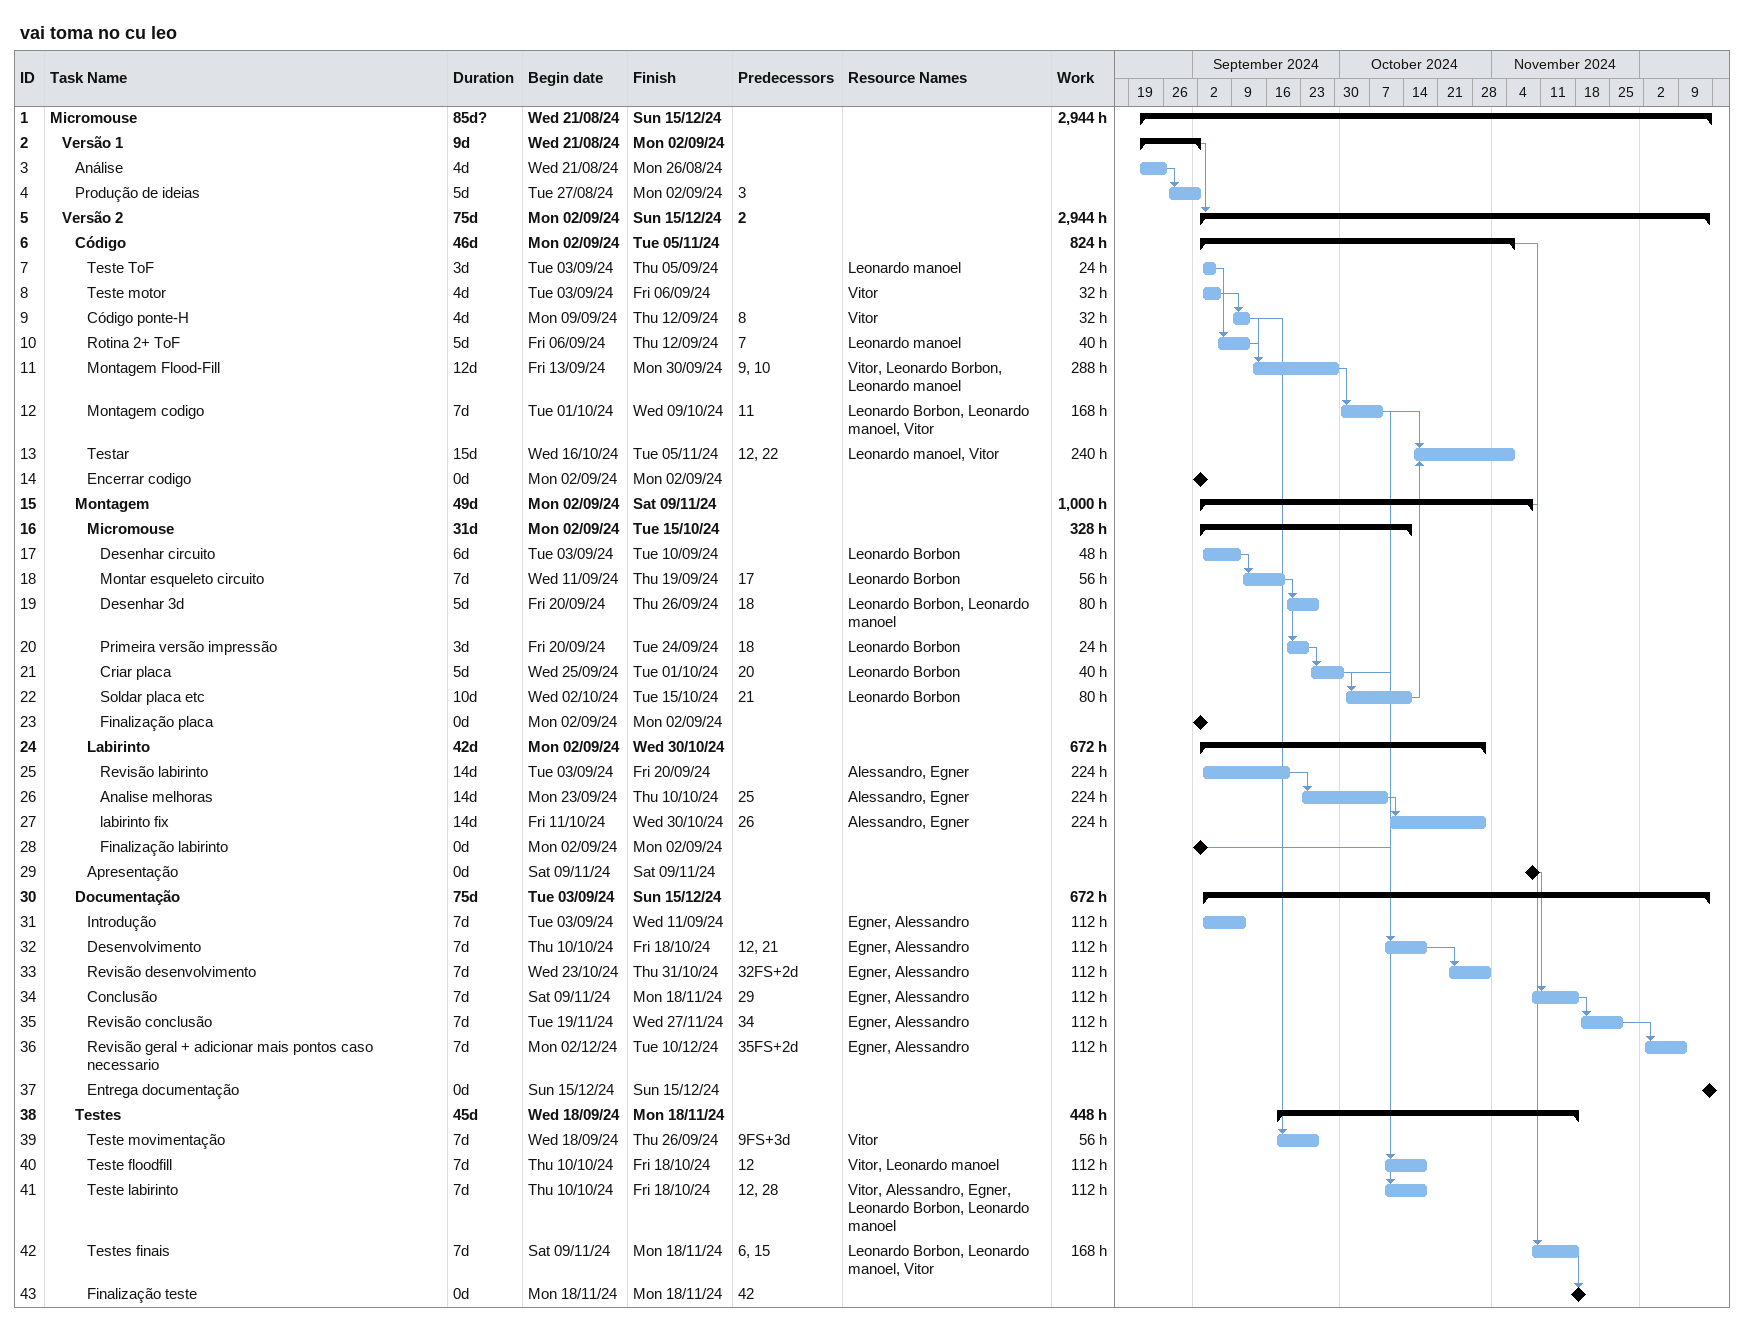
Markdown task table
vai toma no cu leo

| ID | Level | Task | Duration | Start | Finish | Predecessors | Resources | Work (h) |
|---|---|---|---|---|---|---|---|---|
| 1 | 1 | **Micromouse** | 85d? | 2024-08-21 | 2024-12-15 |  |  | 2944 |
| 2 | 2 | **Versão 1** | 9d | 2024-08-21 | 2024-09-02 |  |  |  |
| 3 | 3 | Análise | 4d | 2024-08-21 | 2024-08-26 |  |  |  |
| 4 | 3 | Produção de ideias | 5d | 2024-08-27 | 2024-09-02 | 3 |  |  |
| 5 | 2 | **Versão 2** | 75d | 2024-09-02 | 2024-12-15 | 2 |  | 2944 |
| 6 | 3 | **Código** | 46d | 2024-09-02 | 2024-11-05 |  |  | 824 |
| 7 | 4 | Teste ToF | 3d | 2024-09-03 | 2024-09-05 |  | Leonardo manoel | 24 |
| 8 | 4 | Teste motor | 4d | 2024-09-03 | 2024-09-06 |  | Vitor | 32 |
| 9 | 4 | Código ponte-H | 4d | 2024-09-09 | 2024-09-12 | 8 | Vitor | 32 |
| 10 | 4 | Rotina 2+ ToF | 5d | 2024-09-06 | 2024-09-12 | 7 | Leonardo manoel | 40 |
| 11 | 4 | Montagem Flood-Fill | 12d | 2024-09-13 | 2024-09-30 | 9, 10 | Vitor, Leonardo Borbon, Leonardo manoel | 288 |
| 12 | 4 | Montagem codigo | 7d | 2024-10-01 | 2024-10-09 | 11 | Leonardo Borbon, Leonardo manoel, Vitor | 168 |
| 13 | 4 | Testar | 15d | 2024-10-16 | 2024-11-05 | 12, 22 | Leonardo manoel, Vitor | 240 |
| 14 | 4 | Encerrar codigo | 0d | 2024-09-02 | 2024-09-02 |  |  |  |
| 15 | 3 | **Montagem** | 49d | 2024-09-02 | 2024-11-09 |  |  | 1000 |
| 16 | 4 | **Micromouse** | 31d | 2024-09-02 | 2024-10-15 |  |  | 328 |
| 17 | 5 | Desenhar circuito | 6d | 2024-09-03 | 2024-09-10 |  | Leonardo Borbon | 48 |
| 18 | 5 | Montar esqueleto circuito | 7d | 2024-09-11 | 2024-09-19 | 17 | Leonardo Borbon | 56 |
| 19 | 5 | Desenhar 3d | 5d | 2024-09-20 | 2024-09-26 | 18 | Leonardo Borbon, Leonardo manoel | 80 |
| 20 | 5 | Primeira versão impressão | 3d | 2024-09-20 | 2024-09-24 | 18 | Leonardo Borbon | 24 |
| 21 | 5 | Criar placa | 5d | 2024-09-25 | 2024-10-01 | 20 | Leonardo Borbon | 40 |
| 22 | 5 | Soldar placa etc | 10d | 2024-10-02 | 2024-10-15 | 21 | Leonardo Borbon | 80 |
| 23 | 5 | Finalização placa | 0d | 2024-09-02 | 2024-09-02 |  |  |  |
| 24 | 4 | **Labirinto** | 42d | 2024-09-02 | 2024-10-30 |  |  | 672 |
| 25 | 5 | Revisão labirinto | 14d | 2024-09-03 | 2024-09-20 |  | Alessandro, Egner | 224 |
| 26 | 5 | Analise melhoras | 14d | 2024-09-23 | 2024-10-10 | 25 | Alessandro, Egner | 224 |
| 27 | 5 | labirinto fix | 14d | 2024-10-11 | 2024-10-30 | 26 | Alessandro, Egner | 224 |
| 28 | 5 | Finalização labirinto | 0d | 2024-09-02 | 2024-09-02 |  |  |  |
| 29 | 4 | Apresentação | 0d | 2024-11-09 | 2024-11-09 |  |  |  |
| 30 | 3 | **Documentação** | 75d | 2024-09-03 | 2024-12-15 |  |  | 672 |
| 31 | 4 | Introdução | 7d | 2024-09-03 | 2024-09-11 |  | Egner, Alessandro | 112 |
| 32 | 4 | Desenvolvimento | 7d | 2024-10-10 | 2024-10-18 | 12, 21 | Egner, Alessandro | 112 |
| 33 | 4 | Revisão desenvolvimento | 7d | 2024-10-23 | 2024-10-31 | 32FS+2d | Egner, Alessandro | 112 |
| 34 | 4 | Conclusão | 7d | 2024-11-09 | 2024-11-18 | 29 | Egner, Alessandro | 112 |
| 35 | 4 | Revisão conclusão | 7d | 2024-11-19 | 2024-11-27 | 34 | Egner, Alessandro | 112 |
| 36 | 4 | Revisão geral + adicionar mais pontos caso necessario | 7d | 2024-12-02 | 2024-12-10 | 35FS+2d | Egner, Alessandro | 112 |
| 37 | 4 | Entrega documentação | 0d | 2024-12-15 | 2024-12-15 |  |  |  |
| 38 | 3 | **Testes** | 45d | 2024-09-18 | 2024-11-18 |  |  | 448 |
| 39 | 4 | Teste movimentação | 7d | 2024-09-18 | 2024-09-26 | 9FS+3d | Vitor | 56 |
| 40 | 4 | Teste floodfill | 7d | 2024-10-10 | 2024-10-18 | 12 | Vitor, Leonardo manoel | 112 |
| 41 | 4 | Teste labirinto | 7d | 2024-10-10 | 2024-10-18 | 12, 28 | Vitor, Alessandro, Egner, Leonardo Borbon, Leonardo manoel | 112 |
| 42 | 4 | Testes finais | 7d | 2024-11-09 | 2024-11-18 | 6, 15 | Leonardo Borbon, Leonardo manoel, Vitor | 168 |
| 43 | 4 | Finalização teste | 0d | 2024-11-18 | 2024-11-18 | 42 |  |  |
